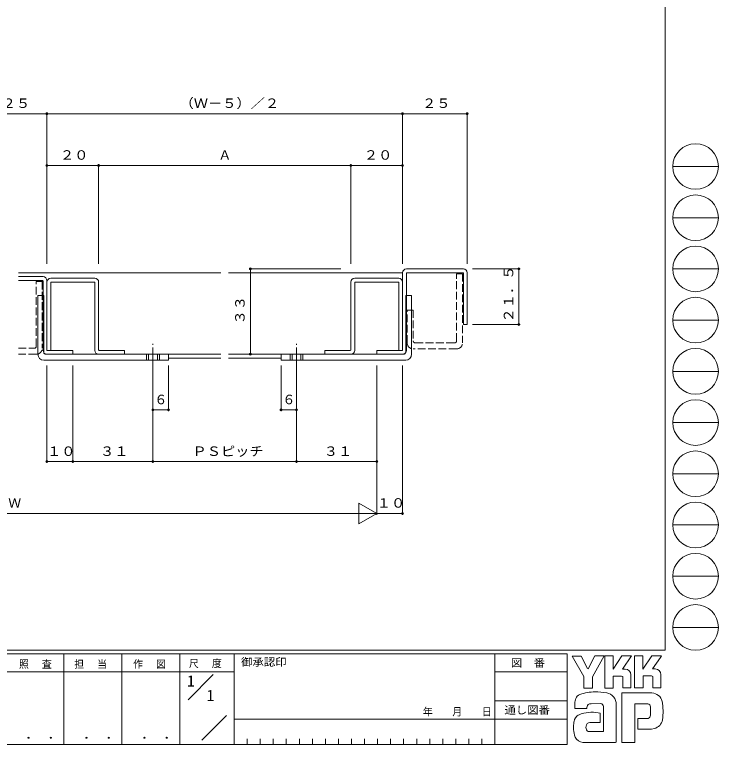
# Model space of a CAD drawing. Units: millimetres on the paper. Extents: x -420 to 373, y -297 to 267.
# Drawn here: x 100.8 to 372.9, y -297 to -14.9 of the extents above; entities that cross this region are included whole.
import ezdxf
from ezdxf.enums import TextEntityAlignment as Align

# ---------------------------------------------------------------- set-up
doc = ezdxf.new("R2010")
doc.units = ezdxf.units.MM
doc.linetypes.add('CHAIN2', pattern=[12, 9, -1, 1, -1])
doc.linetypes.add('DASHED3', pattern=[4, 3, -1])
for name, color, linetype, lineweight in [('0-1_USER1', 7, 'Continuous', 9), ('0-3_YKK_11', 7, 'Continuous', 9), ('0-4_YKK_12', 2, 'Continuous', 9), ('0-6_YKK_13', 4, 'DASHED3', 9), ('0-7_YKK_D', 6, 'Continuous', 9)]:
    doc.layers.add(name, color=color, linetype=linetype, lineweight=lineweight)
doc.layers.add('0-2_YKK_ZWAK', color=3, linetype='Continuous')
doc.styles.add('ＭＳ ゴシック', font='')
doc.styles.get('ＭＳ ゴシック').set_extended_font_data('MS Gothic')

msp = doc.modelspace()

# ---------------------------------------------------------------- linework, layer by layer
at = {"layer": '0-1_USER1'}
for p, q in [((352.3, 264.4), (352.3, -260.6)), ((355.276, -73.616), (372.916, -73.616)), ((355.276, -93.412), (372.916, -93.412)), ((355.276, -113.208), (372.916, -113.208)), ((355.276, -133.004), (372.916, -133.004)), ((355.276, -152.8), (372.916, -152.8)), ((355.276, -172.596), (372.916, -172.596)), ((355.276, -192.392), (372.916, -192.392)), ((355.276, -212.188), (372.916, -212.188)), ((355.276, -231.984), (372.916, -231.984)), ((355.276, -251.78), (372.916, -251.78)), ((352.3, -260.6), (-417.7, -260.6)), ((314.5, -262), (-417.7, -262)), ((119.9, -262), (119.9, -297)), ((142.3, -262), (142.3, -297)), ((164.7, -262), (164.7, -297)), ((185.7, -262), (185.7, -297)), ((286.5, -262), (286.5, -297)), ((314.5, -262), (314.5, -297)), ((316.337, -262.906), (319.851, -262.906)), ((320.932, -270.799), (316.337, -262.906)), ((325.136, -262.798), (322.581, -267.771)), ((328.96, -275.231), (328.96, -262.825)), ((340.474, -262.717), (343.745, -262.717)), ((340.474, -275.123), (340.474, -262.717)), ((347.178, -262.717), (350.962, -262.717)), ((350.583, -263.365), (347.461, -267.825)), ((350.962, -262.717), (350.583, -263.365)), ((336.879, -267.906), (335.84, -267.906)), ((348.501, -267.825), (347.461, -267.825)), ((165.684, -268.999), (97.5, -268.999)), ((165.684, -268.999), (185.7, -268.999)), ((167.87, -279.736), (177.564, -270.043)), ((286.5, -269), (314.5, -269)), ((335.474, -270.582), (332.284, -270.582)), ((339.042, -270.069), (339.042, -275.15)), ((343.88, -270.555), (343.88, -275.123)), ((347.069, -270.555), (343.88, -270.555)), ((347.502, -270.717), (347.069, -270.555)), ((347.502, -275.096), (347.502, -270.717)), ((350.664, -270.069), (350.664, -275.096)), ((343.88, -275.123), (340.474, -275.123)), ((347.502, -275.046), (347.553, -275.096)), ((350.664, -275.096), (347.502, -275.096)), ((347.124, -277.096), (335.528, -277.096)), ((335.528, -277.096), (335.528, -296.206)), ((286.5, -280.199), (314.5, -280.199)), ((317.418, -283.07), (317.418, -281.141)), ((327.446, -281.205), (323.748, -281.275)), ((333.42, -281.583), (333.42, -296.179)), ((340.555, -281.259), (345.204, -281.259)), ((340.555, -296.206), (340.555, -281.259)), ((322.067, -283.07), (317.418, -283.07)), ((328.527, -292.071), (328.527, -282.34)), ((346.673, -282.756), (346.691, -285.391)), ((173.172, -295.345), (182.696, -285.821)), ((185.7, -287.2), (286.5, -287.2)), ((314.5, -287.199), (286.5, -287.199)), ((341.772, -286.989), (341.772, -291.125)), ((345.313, -286.989), (341.772, -286.989)), ((327.176, -288.53), (323.181, -288.535)), ((322.905, -292.071), (328.527, -292.071)), ((328.095, -292.071), (328.446, -292.071)), ((328.527, -292.07), (328.528, -292.071)), ((341.772, -291.125), (347.097, -291.125)), ((347.097, -291.125), (348.178, -290.882)), ((190.74, -294.9), (190.74, -297)), ((195.78, -294.9), (195.78, -297)), ((200.82, -294.9), (200.82, -297)), ((205.86, -294.9), (205.86, -297)), ((210.9, -294.9), (210.9, -297)), ((215.94, -294.9), (215.94, -297)), ((220.98, -294.9), (220.98, -297)), ((226.02, -294.9), (226.02, -297)), ((231.06, -294.9), (231.06, -297)), ((236.1, -294.9), (236.1, -297)), ((241.14, -294.9), (241.14, -297)), ((246.18, -294.9), (246.18, -297)), ((251.22, -294.9), (251.22, -297)), ((256.26, -294.9), (256.26, -297)), ((261.3, -294.9), (261.3, -297)), ((266.34, -294.9), (266.34, -297)), ((271.38, -294.9), (271.38, -297)), ((276.42, -294.9), (276.42, -297)), ((281.46, -294.9), (281.46, -297)), ((333.42, -296.179), (333.095, -296.233)), ((-417.7, -297), (314.5, -297)), ((322.067, -296.26), (320.58, -296.26)), ((333.095, -296.233), (322.067, -296.26))]:
    msp.add_line(p, q, dxfattribs=at)
for points in [[(319.851, -262.906), (322.364, -267.609), (322.581, -267.771)], [(325.136, -262.798), (328.762, -262.798), (324.229, -270.826)], [(328.96, -262.825), (332.176, -262.825), (332.176, -267.923), (335.555, -262.771)], [(335.555, -262.771), (339.38, -262.771), (335.84, -267.906)], [(343.745, -262.717), (343.745, -267.908), (347.178, -262.717)], [(324.229, -270.826), (324.229, -275.258), (320.932, -275.258), (320.932, -270.799)], [(332.284, -270.582), (332.284, -275.231), (328.96, -275.231)], [(339.042, -275.15), (335.906, -275.15), (335.906, -270.744), (335.474, -270.582)], [(326.473, -284.773), (327.176, -284.935), (327.176, -288.53)], [(335.528, -296.206), (339.772, -296.206), (340.555, -296.206)]]:
    msp.add_lwpolyline(points, dxfattribs=at)
for centre in [(364.096, -73.616), (364.096, -93.412), (364.096, -113.208), (364.096, -133.004), (364.096, -152.8), (364.096, -172.596), (364.096, -192.392), (364.096, -212.188), (364.096, -231.984), (364.096, -251.78)]:
    msp.add_circle(centre, 8.82, dxfattribs=at)
for centre, radius, start, end in [((336.879, -270.069), 2.163, 0.00165, 89.99603), ((348.501, -269.988), 2.163, 0.00165, 89.99603), ((320.106, -280.055), 2.444, 109.02126, 161.51263), ((325.222, -294.401), 17.68, 89.89165, 109.30847), ((325.741, -297.463), 20.748, 78.78009, 91.46938), ((329.03, -281.496), 4.449, 40.66422, 80.31693), ((328.809, -281.485), 4.612, 358.78058, 38.76563), ((346.972, -281.44), 4.341, 14.44571, 87.08746), ((322.459, -281.166), 5.037, 158.41083, 179.71774), ((324.175, -283.007), 2.109, 138.46381, 181.71359), ((323.615, -282.971), 1.701, 85.50551, 126.78038), ((326.956, -282.754), 1.625, 14.75519, 72.44994), ((345.365, -282.479), 1.229, 16.43123, 96.91661), ((330.666, -284.187), 20.86, 350.99026, 10.67624), ((324.02, -297.854), 13.309, 79.38097, 112.05824), ((343.031, -283.208), 3.673, 4.93422, 17.03551), ((320.927, -288.927), 3.908, 121.8271, 169.08475), ((345.314, -285.684), 1.306, 269.95467, 342.90144), ((343.01, -285.041), 3.697, 343.6902, 354.75362), ((347.035, -286.745), 4.291, 285.4429, 349.90448), ((327.949, -290.395), 11.082, 168.76372, 199.80078), ((324.082, -290.328), 2.369, 171.08202, 216.71922), ((323.19, -289.979), 1.445, 90.33952, 178.03638), ((323.15, -290.565), 1.526, 230.97279, 260.7549), ((320.94, -292.443), 3.823, 207.31435, 263.59464)]:
    msp.add_arc(centre, radius, start, end, dxfattribs=at)
at = {"layer": '0-3_YKK_11'}
for p, q in [((250.81, -114.699), (250.81, -144.499)), ((274.31, -113.199), (252.31, -113.199)), ((252.31, -144.699), (252.31, -114.899)), ((252.51, -114.699), (274.11, -114.699)), ((274.31, -114.899), (274.31, -134.699)), ((275.81, -134.699), (275.81, -114.699)), ((111.81, -116.199), (102.31, -116.199)), ((102.31, -117.699), (111.61, -117.699)), ((111.81, -117.899), (111.81, -144.699)), ((113.31, -144.499), (113.31, -117.699)), ((113.31, -144.699), (113.31, -118.299)), ((114.81, -116.799), (131.81, -116.799)), ((131.61, -118.299), (115.01, -118.299)), ((133.31, -118.299), (133.31, -144.499)), ((230.81, -118.299), (230.81, -144.499)), ((249.31, -116.799), (232.31, -116.799)), ((232.51, -118.299), (249.11, -118.299)), ((250.81, -144.699), (250.81, -118.299)), ((114.81, -118.499), (114.81, -144.699)), ((131.81, -144.699), (131.81, -118.499)), ((232.31, -144.699), (232.31, -118.499)), ((249.31, -118.499), (249.31, -144.699)), ((109.81, -123.499), (109.81, -146.199)), ((112.11, -123.499), (109.81, -123.499)), ((112.11, -145.399), (112.11, -123.499)), ((252.01, -123.499), (254.31, -123.499)), ((252.01, -145.399), (252.01, -123.499)), ((254.31, -123.499), (254.31, -146.199)), ((274.31, -134.699), (275.81, -134.699)), ((114.81, -144.699), (113.31, -144.699)), ((113.31, -146.199), (123.31, -146.199)), ((123.31, -144.699), (113.51, -144.699)), ((123.31, -146.199), (123.31, -144.699)), ((143.31, -146.199), (133.31, -146.199)), ((133.51, -144.699), (143.31, -144.699)), ((143.31, -144.699), (143.31, -146.199)), ((160.31, -148.499), (160.31, -146.199)), ((203.81, -146.199), (251.21, -146.199)), ((203.81, -148.499), (203.81, -146.199)), ((203.81, -146.199), (203.81, -147.699)), ((220.81, -144.699), (220.81, -146.199)), ((230.61, -144.699), (220.81, -144.699)), ((220.81, -146.199), (230.81, -146.199)), ((240.81, -144.699), (240.81, -146.199)), ((250.61, -144.699), (240.81, -144.699)), ((240.81, -146.199), (250.81, -146.199)), ((249.31, -144.699), (250.81, -144.699)), ((112.11, -148.499), (160.31, -148.499)), ((252.01, -148.499), (203.81, -148.499))]:
    msp.add_line(p, q, dxfattribs=at)
at = {"layer": '0-3_YKK_11', "linetype": 'CHAIN2'}
for p, q in [((154.31, -152.599), (154.31, -142.099)), ((209.81, -152.599), (209.81, -142.099))]:
    msp.add_line(p, q, dxfattribs=at)
at = {"layer": '0-3_YKK_11', "linetype": 'DASHED3'}
for p, q in [((151.81, -148.499), (151.81, -146.199)), ((152.61, -148.499), (152.61, -146.199)), ((156.01, -148.499), (156.01, -146.199)), ((156.81, -148.499), (156.81, -146.199)), ((207.31, -148.499), (207.31, -146.199)), ((208.11, -148.499), (208.11, -146.199)), ((211.51, -148.499), (211.51, -146.199)), ((212.31, -148.499), (212.31, -146.199))]:
    msp.add_line(p, q, dxfattribs=at)
at = {"layer": '0-3_YKK_11'}
msp.add_lwpolyline([(160.31, -147.699), (160.31, -146.199), (112.91, -146.199)], dxfattribs=at)
for centre, radius, start, end in [((252.31, -114.699), 1.5, 90, 180), ((252.51, -114.899), 0.2, 90, 179.99799), ((274.11, -114.899), 0.2, 0.002, 90), ((274.31, -114.699), 1.5, 0, 90), ((111.61, -117.899), 0.2, 0, 90), ((111.81, -117.699), 1.5, 0, 90), ((114.81, -118.299), 1.5, 90, 180), ((115.01, -118.499), 0.2, 90, 180), ((131.61, -118.499), 0.2, 0, 90), ((131.81, -118.299), 1.5, 0, 90), ((232.31, -118.299), 1.5, 90, 180), ((232.51, -118.499), 0.2, 90, 179.99799), ((249.11, -118.499), 0.2, 0.002, 90), ((249.31, -118.299), 1.5, 0, 90), ((112.11, -146.199), 2.3, 180, 270), ((113.31, -144.699), 1.5, 180, 270), ((112.91, -145.399), 0.8, 180, 270), ((113.51, -144.499), 0.2, 179.99898, 270), ((133.31, -144.699), 1.5, 180, 270), ((133.51, -144.499), 0.2, 179.99898, 270), ((230.61, -144.499), 0.2, 270, 359.99799), ((230.81, -144.699), 1.5, 270, 0), ((250.61, -144.499), 0.2, 270, 359.99799), ((250.81, -144.699), 1.5, 270, 0), ((251.21, -145.399), 0.8, 270, 0), ((252.01, -146.199), 2.3, 270, 0)]:
    msp.add_arc(centre, radius, start, end, dxfattribs=at)
at = {"layer": '0-4_YKK_12'}
for p, q in [((102.31, -114.699), (180.56, -114.699)), ((183.56, -114.699), (250.81, -114.699)), ((160.31, -146.199), (180.56, -146.199)), ((183.56, -146.199), (203.81, -146.199)), ((180.56, -147.699), (160.31, -147.699)), ((203.81, -147.699), (183.56, -147.699))]:
    msp.add_line(p, q, dxfattribs=at)
at = {"layer": '0-6_YKK_13'}
for p, q in [((271.71, -115.099), (274.01, -115.099)), ((271.71, -140.999), (271.71, -115.099)), ((274.01, -115.099), (274.01, -141.799)), ((109.21, -143.099), (109.21, -118.099)), ((252.61, -129.099), (254.91, -129.099)), ((252.61, -141.799), (252.61, -129.099)), ((254.91, -129.099), (254.91, -140.999)), ((255.71, -141.799), (270.91, -141.799)), ((102.31, -143.899), (108.41, -143.899)), ((109.21, -146.199), (102.31, -146.199)), ((271.71, -144.099), (254.91, -144.099))]:
    msp.add_line(p, q, dxfattribs=at)
msp.add_lwpolyline([(109.21, -118.099), (111.51, -118.099), (111.51, -143.899)], dxfattribs=at)
for centre, radius, start, end in [((255.71, -140.999), 0.8, 180, 270), ((270.91, -140.999), 0.8, 270, 0), ((108.41, -143.099), 0.8, 270, 0), ((254.91, -141.799), 2.3, 180, 270), ((271.71, -141.799), 2.3, 270, 0), ((109.21, -143.899), 2.3, 270, 0)]:
    msp.add_arc(centre, radius, start, end, dxfattribs=at)
at = {"layer": '0-7_YKK_D'}
for p, q in [((88.31, -53.199), (113.31, -53.199)), ((113.31, -111.199), (113.31, -52.699)), ((113.31, -111.199), (113.31, -52.699)), ((250.81, -53.199), (113.31, -53.199)), ((250.81, -111.199), (250.81, -52.699)), ((275.81, -53.199), (250.81, -53.199)), ((275.81, -111.199), (275.81, -52.699)), ((113.31, -73.199), (133.31, -73.199)), ((133.31, -111.199), (133.31, -72.699)), ((133.31, -111.199), (133.31, -72.699)), ((133.31, -73.199), (230.81, -73.199)), ((230.81, -111.199), (230.81, -72.699)), ((230.81, -73.199), (250.81, -73.199)), ((250.81, -111.199), (250.81, -72.699)), ((226.93, -113.199), (191.458, -113.199)), ((191.958, -113.199), (191.958, -146.199)), ((277.81, -113.199), (296.31, -113.199)), ((295.81, -113.199), (295.81, -134.699)), ((277.81, -134.699), (296.31, -134.699)), ((203.519, -146.199), (191.458, -146.199)), ((113.31, -150.499), (113.31, -188.199)), ((123.31, -150.499), (123.31, -188.199)), ((123.31, -150.499), (123.31, -188.199)), ((160.31, -150.499), (160.31, -168.199)), ((203.81, -150.499), (203.81, -168.199)), ((240.81, -150.499), (240.81, -208.199)), ((240.81, -150.499), (240.81, -188.199)), ((240.81, -150.499), (240.81, -208.199)), ((250.81, -150.499), (250.81, -208.199)), ((154.31, -152.599), (154.31, -168.199)), ((154.31, -152.599), (154.31, -188.199)), ((154.31, -152.599), (154.31, -188.199)), ((209.81, -152.599), (209.81, -168.199)), ((209.81, -152.599), (209.81, -188.199)), ((209.81, -152.599), (209.81, -188.199)), ((160.31, -167.699), (154.31, -167.699)), ((203.81, -167.699), (209.81, -167.699)), ((240.81, -187.699), (209.81, -187.699)), ((240.81, -207.699), (233.882, -203.699)), ((233.882, -203.699), (233.882, -211.699)), ((240.81, -207.699), (233.882, -211.699)), ((250.81, -207.699), (240.81, -207.699))]:
    msp.add_line(p, q, dxfattribs=at)
for points in [[(113.31, -187.699), (123.31, -187.699), (154.31, -187.699), (209.81, -187.699)], [(-49.19, -207.699), (-39.19, -207.699), (240.81, -207.699)]]:
    msp.add_lwpolyline(points, dxfattribs=at)
for centre, start, end in [((113.31, -53.199), 0, 180), ((113.31, -53.199), 0, 180), ((113.31, -53.199), 180, 0), ((113.31, -53.199), 180, 0), ((250.81, -53.199), 0, 180), ((250.81, -53.199), 0, 180), ((250.81, -53.199), 180, 0), ((250.81, -53.199), 180, 0), ((275.81, -53.199), 0, 180), ((275.81, -53.199), 180, 0), ((113.31, -73.199), 0, 180), ((113.31, -73.199), 180, 0), ((133.31, -73.199), 0, 180), ((133.31, -73.199), 0, 180), ((133.31, -73.199), 180, 0), ((133.31, -73.199), 180, 0), ((230.81, -73.199), 0, 180), ((230.81, -73.199), 0, 180), ((230.81, -73.199), 180, 0), ((230.81, -73.199), 180, 0), ((250.81, -73.199), 0, 180), ((250.81, -73.199), 180, 0), ((191.958, -113.199), 0, 180), ((295.81, -113.199), 0, 180), ((191.958, -113.199), 180, 0), ((295.81, -113.199), 180, 0), ((295.81, -134.699), 0, 180), ((295.81, -134.699), 180, 0), ((191.958, -146.199), 0, 180), ((191.958, -146.199), 180, 0), ((154.31, -167.699), 0, 180), ((154.31, -167.699), 180, 0), ((160.31, -167.699), 0, 180), ((160.31, -167.699), 180, 0), ((203.81, -167.699), 0, 180), ((203.81, -167.699), 180, 0), ((209.81, -167.699), 0, 180), ((209.81, -167.699), 180, 0), ((113.31, -187.699), 0, 180), ((113.31, -187.699), 180, 0), ((123.31, -187.699), 0, 180), ((123.31, -187.699), 0, 180), ((123.31, -187.699), 180, 0), ((123.31, -187.699), 180, 0), ((154.31, -187.699), 0, 180), ((154.31, -187.699), 0, 180), ((154.31, -187.699), 180, 0), ((154.31, -187.699), 180, 0), ((209.81, -187.699), 0, 180), ((209.81, -187.699), 0, 180), ((209.81, -187.699), 180, 0), ((209.81, -187.699), 180, 0), ((240.81, -187.699), 0, 180), ((240.81, -187.699), 180, 0), ((250.81, -207.699), 0, 180), ((250.81, -207.699), 180, 0)]:
    msp.add_arc(centre, 0.375, start, end, dxfattribs=at)

# ---------------------------------------------------------------- texts
at = {"layer": '0-1_USER1', "style": 'ＭＳ ゴシック', "width": 1.1}
for s, p in [('御承認印', (188.367, -267.533)), ('図\u3000番', (292.698, -267.862)), ('通し図番', (290.179, -286.085))]:
    msp.add_text(s, height=2.933, dxfattribs=at).set_placement(p, align=Align.BOTTOM_LEFT)
at = {"layer": '0-1_USER1', "color": 3, "style": 'ＭＳ ゴシック', "width": 1.15}
for p in [(101.955, -295.946), (124.355, -295.946), (146.755, -295.946)]:
    msp.add_text(' ． ．', height=3.666, dxfattribs=at).set_placement(p, align=Align.BOTTOM_LEFT)
at = {"layer": '0-1_USER1', "char_height": 2.933, "attachment_point": 7, "style": 'ＭＳ ゴシック'}
for s, insert in [('\\T1.17;\\W0.95;照\\~\\~査', (102.489, -267.78)), ('\\T1.17;\\W0.95;担\\~\\~当', (123.855, -267.78)), ('\\T1.17;\\W0.95;作\\~\\~図', (146.62, -267.762)), ('\\T1.17;\\W0.95;尺\\~\\~度', (168.212, -267.537)), ('\\T1.2;\\W0.95;年\\~\\~\\~月\\~\\~\\~日', (258.676, -286.169))]:
    msp.add_mtext(s, dxfattribs=dict(at, insert=insert))
at = {"layer": '0-2_YKK_ZWAK', "style": 'ＭＳ ゴシック'}
for p in [(167.5, -275.999), (175.033, -281.599)]:
    msp.add_text('1', height=4.399, dxfattribs=at).set_placement(p, align=Align.BOTTOM_LEFT)
at = {"layer": '0-7_YKK_D', "color": 3, "style": 'ＭＳ ゴシック', "width": 1.1}
for s, p in [('２５', (95.847, -52.099)), ('（Ｗ－５）／２', (164.597, -52.099)), ('２５', (258.347, -52.099)), ('２０', (118.347, -72.099)), ('２０', (235.847, -72.099)), ('１０', (113.347, -186.599)), ('３１', (133.847, -186.599)), ('ＰＳピッチ', (169.597, -186.599)), ('３１', (220.347, -186.599)), ('１０', (240.847, -206.599))]:
    msp.add_text(s, height=3.666, dxfattribs=at).set_placement(p, align=Align.BOTTOM_LEFT)
at = {"layer": '0-7_YKK_D', "color": 3, "style": 'ＭＳ ゴシック'}
for s, p in [('Ａ', (179.597, -72.099)), ('６', (154.847, -166.599)), ('６', (204.347, -166.599)), ('Ｗ', (98.347, -206.599))]:
    msp.add_text(s, height=3.666, dxfattribs=at).set_placement(p, align=Align.BOTTOM_LEFT)
at = {"layer": '0-7_YKK_D', "color": 3, "style": 'ＭＳ ゴシック', "width": 1.1}
for s, p in [('２１．５', (294.71, -133.912)), ('３３', (190.858, -134.662))]:
    msp.add_text(s, height=3.666, rotation=90, dxfattribs=at).set_placement(p, align=Align.BOTTOM_LEFT)

doc.saveas('drawing.dxf')
